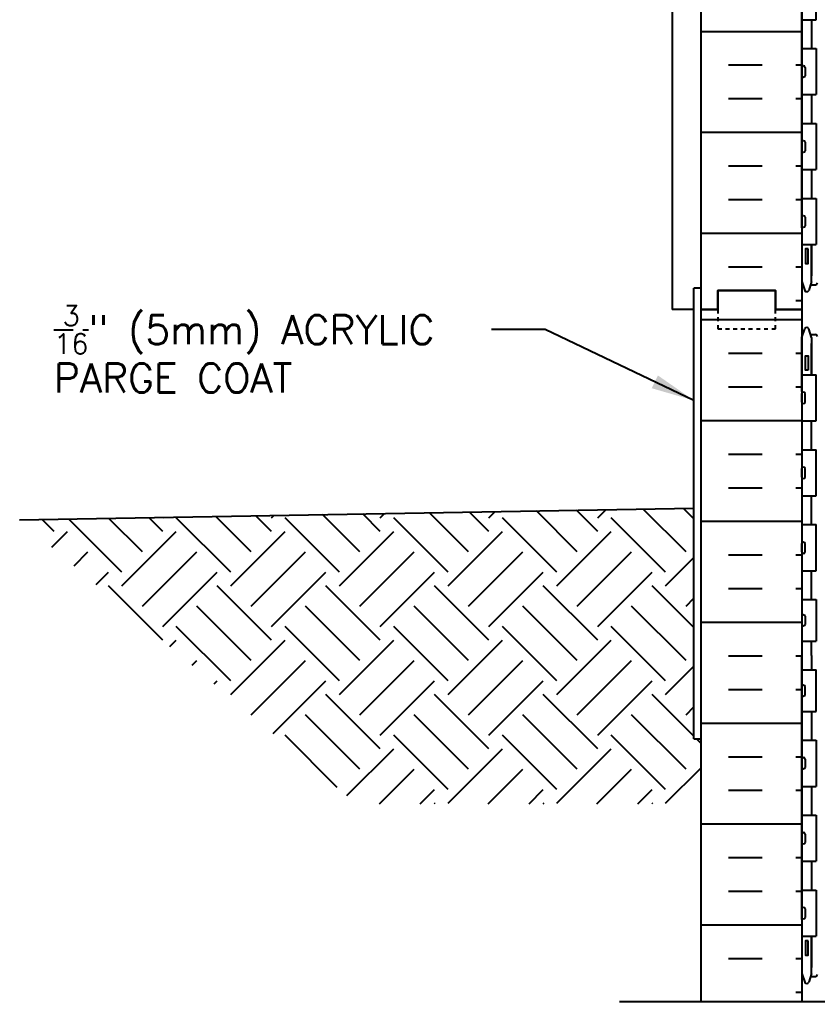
# Model space of a CAD drawing. Header units: inches. Extents: x 319.6 to 370.3, y 144.4 to 237.7.
# Drawn here: x 319.65 to 340.4, y 182.74 to 208.29 of the extents above; entities that cross this region are included whole.
import ezdxf

# ---------------------------------------------------------------- set-up
doc = ezdxf.new("R2010")
doc.units = ezdxf.units.IN
doc.header["$LTSCALE"] = 0.5
doc.header["$MEASUREMENT"] = 0
doc.linetypes.add('DASHED2', pattern=[0.375, 0.25, -0.125])
doc.linetypes.add('DASHEDX2', pattern=[1.5, 1, -0.5])
for name, color, linetype in [('HATCH', 12, 'Continuous'), ('line25', 2, 'Continuous'), ('LINE50', 5, 'Continuous'), ('LINE9', 9, 'Continuous'), ('TEXT', 4, 'Continuous'), ('Web_Edge', 9, 'Continuous')]:
    doc.layers.add(name, color=color, linetype=linetype)
doc.styles.add('DIM', font='romans.shx', dxfattribs={"width": 0.7})
doc.styles.add('ROMANS', font='romans.shx', dxfattribs={"height": 1.125})
doc.dimstyles.new('ext_12', dxfattribs={"dimscale": 12, "dimtxt": 0.09375, "dimasz": 0.09375, "dimexe": 0.09375, "dimexo": 0.0625, "dimgap": 0.0625, "dimtad": 1, "dimdec": 1, "dimzin": 3, "dimdsep": 46, "dimlunit": 4, "dimtxsty": 'DIM', "dimcen": 0.09, "dimdle": 0.09375, "dimclrt": 4, "dimadec": 0, "dimazin": 0, "dimtfac": 1, "dimtdec": 1, "dimtmove": 2, "dimatfit": 3, "dimfxl": 0, "dimfrac": 2, "dimtolj": 1, "dimtzin": 0, "dimarcsym": 0})

msp = doc.modelspace()

# ---------------------------------------------------------------- hatches: boundary and pattern name
at = {"layer": 'HATCH'}
h = msp.add_hatch(dxfattribs=at)
h.set_pattern_fill('INSUL', color=256, scale=7, style=0)
h.set_pattern_definition([(0, (-2586.1623, -196.2666), (0, 2.625), []), (0, (-2586.1623, -195.3916), (0, 2.625), [0.875, -0.875]), (0, (-2586.1623, -194.5166), (0, 2.625), [0.875, -0.875])])
h.paths.add_polyline_path([(337.374, 200.743), (337.812, 200.743), (337.812, 201.243), (339.312, 201.243), (339.312, 200.743), (339.999, 200.743), (339.999, 218.743), (339.312, 218.743), (339.312, 219.243), (337.812, 219.243), (337.812, 218.743), (337.374, 218.743)])
h = msp.add_hatch(dxfattribs=at)
h.set_pattern_fill('INSUL', color=256, scale=7, style=0)
h.set_pattern_definition([(0, (-2586.1623, -214.2666), (0, 2.625), []), (0, (-2586.1623, -213.3916), (0, 2.625), [0.875, -0.875]), (0, (-2586.1623, -212.5166), (0, 2.625), [0.875, -0.875])])
h.paths.add_polyline_path([(337.374, 182.743), (337.812, 182.743), (337.812, 183.243), (339.312, 183.243), (339.312, 182.743), (339.999, 182.743), (339.999, 200.743), (339.312, 200.743), (339.312, 201.243), (337.812, 201.243), (337.812, 200.743), (337.374, 200.743)])
h = msp.add_hatch(dxfattribs=at)
h.set_pattern_fill('EARTH', color=256, scale=8, angle=45, style=0)
h.set_pattern_definition([(45, (326.198, 169.8681), (2e-16, 2.82843), [2, -2]), (45, (325.6676, 170.3985), (2e-16, 2.82843), [2, -2]), (45, (325.1372, 170.9288), (2e-16, 2.82843), [2, -2]), (135, (325.1372, 171.2823), (-2.82843, 4e-16), [2, -2]), (135, (325.6676, 171.8127), (-2.82843, 4e-16), [2, -2]), (135, (326.198, 172.343), (-2.82843, 4e-16), [2, -2])])
h.paths.add_polyline_path([(337.187, 195.577), (319.649, 195.271), (328.419, 187.883), (337.374, 187.883), (337.374, 189.577), (337.187, 189.577)])
h.paths.add_polyline_path([(321.174, 186.772), (329.531, 186.772), (329.531, 188.486), (321.174, 188.486)], flags=9)

# ---------------------------------------------------------------- linework, layer by layer
at = {"layer": 'line25'}
for p, q in [((339.999, 218.743), (339.999, 200.743)), ((340.364, 208.288), (340.364, 209.368)), ((339.999, 208.288), (340.364, 208.288)), ((339.999, 207.538), (340.364, 207.538)), ((340.364, 207.538), (340.364, 206.338)), ((339.999, 207.048), (339.999, 206.828)), ((339.999, 206.993), (339.999, 206.993)), ((340.039, 207.088), (340.039, 207.088)), ((340.079, 207.048), (340.079, 206.828)), ((339.999, 206.883), (339.999, 206.883)), ((340.039, 206.788), (340.039, 206.788)), ((339.999, 206.338), (340.364, 206.338)), ((339.999, 205.588), (340.364, 205.588)), ((340.364, 205.588), (340.364, 204.388)), ((339.999, 205.098), (339.999, 204.878)), ((339.999, 205.043), (339.999, 205.043)), ((339.999, 204.933), (339.999, 204.933)), ((340.079, 205.098), (340.079, 204.878)), ((340.039, 204.838), (340.039, 204.838)), ((339.999, 204.388), (340.364, 204.388)), ((339.999, 203.638), (340.364, 203.638)), ((340.364, 203.638), (340.364, 202.438)), ((339.999, 203.148), (339.999, 202.928)), ((340.039, 203.188), (340.039, 203.188)), ((340.079, 203.148), (340.079, 202.928)), ((339.999, 203.093), (339.999, 203.093)), ((339.999, 202.983), (339.999, 202.983)), ((340.039, 202.888), (340.039, 202.888)), ((339.999, 202.438), (340.364, 202.438)), ((339.999, 200.743), (339.999, 182.743)), ((339.999, 199.048), (340.364, 199.048)), ((340.364, 197.848), (340.364, 199.048)), ((339.999, 198.338), (339.999, 198.558)), ((339.999, 198.503), (339.999, 198.503)), ((340.039, 198.598), (340.039, 198.598)), ((340.079, 198.338), (340.079, 198.558)), ((339.999, 198.393), (339.999, 198.393)), ((340.039, 198.298), (340.039, 198.298)), ((339.999, 197.848), (340.364, 197.848)), ((339.999, 197.098), (340.364, 197.098)), ((340.364, 195.898), (340.364, 197.098)), ((339.999, 196.388), (339.999, 196.608)), ((339.999, 196.553), (339.999, 196.553)), ((340.039, 196.648), (340.039, 196.648)), ((340.079, 196.388), (340.079, 196.608)), ((339.999, 196.443), (339.999, 196.443)), ((339.999, 195.898), (340.364, 195.898)), ((339.999, 195.148), (340.364, 195.148)), ((340.364, 193.948), (340.364, 195.148)), ((340.039, 194.698), (340.039, 194.698)), ((339.999, 194.438), (339.999, 194.658)), ((339.999, 194.603), (339.999, 194.603)), ((339.999, 194.493), (339.999, 194.493)), ((340.079, 194.438), (340.079, 194.658)), ((340.039, 194.398), (340.039, 194.398)), ((339.999, 193.948), (340.364, 193.948)), ((339.999, 193.198), (340.364, 193.198)), ((340.364, 193.198), (340.364, 192.118)), ((339.999, 192.768), (339.999, 192.548)), ((339.999, 192.713), (339.999, 192.713)), ((340.039, 192.808), (340.039, 192.808)), ((340.079, 192.768), (340.079, 192.548)), ((339.999, 192.603), (339.999, 192.603)), ((340.039, 192.508), (340.039, 192.508)), ((339.999, 192.118), (340.364, 192.118)), ((339.999, 191.368), (340.364, 191.368)), ((340.364, 190.288), (340.364, 191.368)), ((339.999, 190.718), (339.999, 190.938)), ((339.999, 190.883), (339.999, 190.883)), ((340.039, 190.978), (340.039, 190.978)), ((340.079, 190.718), (340.079, 190.938)), ((339.999, 190.773), (339.999, 190.773)), ((340.039, 190.678), (340.039, 190.678)), ((339.999, 190.288), (340.364, 190.288)), ((339.999, 189.538), (340.364, 189.538)), ((340.364, 189.538), (340.364, 188.338)), ((339.999, 189.048), (339.999, 188.828)), ((340.039, 189.088), (340.039, 189.088)), ((340.079, 189.048), (340.079, 188.828)), ((339.999, 188.993), (339.999, 188.993)), ((339.999, 188.883), (339.999, 188.883)), ((340.039, 188.788), (340.039, 188.788)), ((339.999, 188.338), (340.364, 188.338)), ((339.999, 187.588), (340.364, 187.588)), ((340.364, 187.588), (340.364, 186.388)), ((339.999, 187.098), (339.999, 186.878)), ((339.999, 187.043), (339.999, 187.043)), ((340.039, 187.138), (340.039, 187.138)), ((340.079, 187.098), (340.079, 186.878)), ((339.999, 186.933), (339.999, 186.933)), ((340.039, 186.838), (340.039, 186.838)), ((339.999, 186.388), (340.364, 186.388)), ((339.999, 185.638), (340.364, 185.638)), ((340.364, 185.638), (340.364, 184.438)), ((339.999, 185.148), (339.999, 184.928)), ((339.999, 185.093), (339.999, 185.093)), ((339.999, 184.983), (339.999, 184.983)), ((340.039, 185.188), (340.039, 185.188)), ((340.079, 185.148), (340.079, 184.928)), ((340.039, 184.888), (340.039, 184.888)), ((339.999, 184.438), (340.364, 184.438))]:
    msp.add_line(p, q, dxfattribs=at)
for centre, start, end in [((340.039, 207.048), 90, 180), ((340.039, 207.048), 0, 90), ((340.039, 206.828), 180, 270), ((340.039, 206.828), 270, 0), ((340.039, 205.098), 90, 180), ((340.039, 205.098), 0, 90), ((340.039, 204.878), 180, 270), ((340.039, 204.878), 270, 0), ((340.039, 203.148), 90, 180), ((340.039, 203.148), 0, 90), ((340.039, 202.928), 180, 270), ((340.039, 202.928), 270, 0), ((340.039, 198.558), 90, 180), ((340.039, 198.558), 360, 90), ((340.039, 198.338), 180, 270), ((340.039, 198.338), 270, 0), ((340.039, 196.608), 90, 180), ((340.039, 196.608), 360, 90), ((340.039, 196.388), 180, 270), ((340.039, 196.388), 270, 0), ((340.039, 194.658), 90, 180), ((340.039, 194.658), 360, 90), ((340.039, 194.438), 180, 270), ((340.039, 194.438), 270, 0), ((340.039, 192.768), 90, 180), ((340.039, 192.768), 0, 90), ((340.039, 192.548), 180, 270), ((340.039, 192.548), 270, 0), ((340.039, 190.938), 90, 180), ((340.039, 190.938), 360, 90), ((340.039, 190.718), 180, 270), ((340.039, 190.718), 270, 0), ((340.039, 189.048), 90, 180), ((340.039, 189.048), 0, 90), ((340.039, 188.828), 180, 270), ((340.039, 188.828), 270, 0), ((340.039, 187.098), 90, 180), ((340.039, 187.098), 0, 90), ((340.039, 186.878), 180, 270), ((340.039, 186.878), 270, 0), ((340.039, 185.148), 90, 180), ((340.039, 185.148), 0, 90), ((340.039, 184.928), 180, 270), ((340.039, 184.928), 270, 0)]:
    msp.add_arc(centre, 0.04, start, end, dxfattribs=at)
at = {"layer": 'LINE50'}
for p, q in [((337.374, 200.743), (337.374, 218.743)), ((337.374, 182.743), (337.374, 200.743)), ((319.649, 195.271), (337.187, 195.577))]:
    msp.add_line(p, q, dxfattribs=at)
for points in [[(337.374, 200.743), (337.812, 200.743), (337.812, 201.243), (339.312, 201.243), (339.312, 200.743), (339.999, 200.743)], [(339.999, 200.743), (339.312, 200.743), (339.312, 201.243), (337.812, 201.243), (337.812, 200.743), (337.374, 200.743)]]:
    msp.add_lwpolyline(points, dxfattribs=at)
at = {"layer": 'LINE9'}
for p, q in [((336.624, 236.743), (336.624, 200.743)), ((337.187, 189.577), (337.187, 201.302)), ((337.374, 201.302), (337.187, 201.302)), ((337.187, 200.743), (336.624, 200.743)), ((337.187, 189.577), (337.374, 189.577)), ((335.255, 182.743), (344.999, 182.743))]:
    msp.add_line(p, q, dxfattribs=at)
at = {"layer": 'LINE9', "linetype": 'DASHED2', "ltscale": 0.15}
msp.add_lwpolyline([(337.812, 200.743), (337.812, 200.743), (337.812, 200.243), (339.312, 200.243), (339.312, 200.743), (339.312, 200.743)], dxfattribs=at)
at = {"layer": 'Web_Edge'}
for p, q in [((340.249, 201.472), (340.249, 202.438)), ((339.999, 201.472), (340.074, 201.242)), ((340.249, 201.472), (340.174, 201.242)), ((340.223, 201.392), (340.349, 201.392)), ((339.999, 200.014), (340.074, 200.244)), ((340.249, 200.014), (340.174, 200.244)), ((340.223, 200.094), (340.349, 200.094)), ((340.249, 200.014), (340.249, 199.048)), ((340.249, 183.472), (340.249, 184.438)), ((339.999, 183.472), (340.074, 183.242)), ((340.249, 183.472), (340.174, 183.242)), ((340.223, 183.392), (340.349, 183.392))]:
    msp.add_line(p, q, dxfattribs=at)
for points in [[(339.999, 202.872), (339.999, 209.743)], [(340.249, 208.288), (340.249, 207.538)], [(340.249, 206.338), (340.249, 205.588)], [(340.249, 204.388), (340.249, 203.638)], [(339.999, 202.872), (339.999, 201.472)], [(340.249, 202.438), (340.249, 201.622)], [(339.999, 198.614), (339.999, 200.014)], [(340.249, 199.048), (340.249, 199.864)], [(339.999, 198.614), (339.999, 191.743)], [(340.249, 197.098), (340.249, 197.848)], [(340.249, 195.148), (340.249, 195.898)], [(340.249, 193.198), (340.249, 193.948)], [(340.249, 191.743), (340.249, 192.118)], [(339.999, 184.872), (339.999, 191.743)], [(340.249, 191.743), (340.249, 191.358)], [(340.249, 190.288), (340.249, 189.528)], [(340.249, 188.338), (340.249, 187.582)], [(340.249, 186.388), (340.249, 185.632)], [(339.999, 184.872), (339.999, 183.472)], [(340.249, 184.438), (340.249, 183.622)]]:
    msp.add_lwpolyline(points, dxfattribs=at)
for points in [[(340.159, 202.322), (340.089, 202.322), (340.089, 201.942), (340.159, 201.942)], [(340.159, 199.164), (340.089, 199.164), (340.089, 199.544), (340.159, 199.544)], [(340.159, 184.322), (340.089, 184.322), (340.089, 183.942), (340.159, 183.942)]]:
    msp.add_lwpolyline(points, close=True, dxfattribs=at)
for centre, radius, start, end in [((340.349, 201.442), 0.05, 270, 0), ((340.124, 201.268), 0.0567, 208.0725, 331.9275), ((340.124, 200.218), 0.0567, 28.0725, 151.9275), ((340.349, 200.044), 0.05, 0, 90), ((340.349, 183.442), 0.05, 270, 0), ((340.124, 183.268), 0.0567, 208.0725, 331.9275)]:
    msp.add_arc(centre, radius, start, end, dxfattribs=at)

# ---------------------------------------------------------------- texts
at = {"layer": 'TEXT', "linetype": 'DASHEDX2', "insert": (320.541, 199.72), "char_height": 0.75, "width": 11.118, "attachment_point": 4, "style": 'ROMANS'}
msp.add_mtext('\\A1;{\\H0.7x;\\S3/16;}" (5mm) ACRYLIC PARGE COAT', dxfattribs=at)

# ---------------------------------------------------------------- leaders
at = {"layer": 'TEXT'}
msp.add_leader([(337.187, 198.38), (333.323, 200.223), (331.927, 200.223)], dimstyle='ext_12', dxfattribs=at)

doc.saveas('drawing.dxf')
